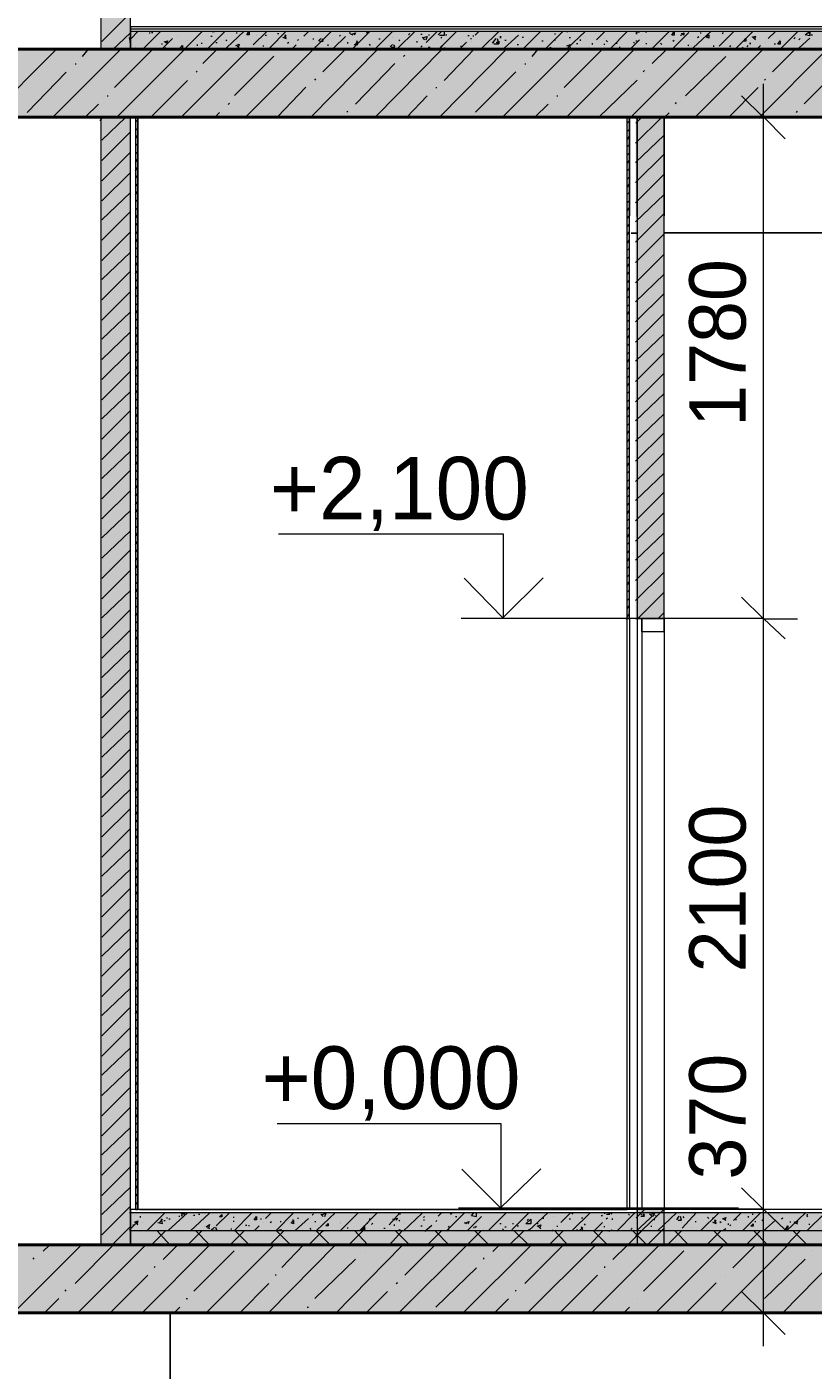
# Model space of a CAD drawing. Header units: millimetres. Extents: x -135211 to 49383, y -8033 to 228499.
# Drawn here: x -50608 to -47816, y 48081 to 52856 of the extents above; entities that cross this region are included whole.
import ezdxf

# ---------------------------------------------------------------- set-up
doc = ezdxf.new("R2010")
doc.units = ezdxf.units.MM
doc.layers.add('PDF _Геометрия', color=7, linetype='Continuous', true_color=0x1d1d1d)
doc.layers.add('PDF _Сплошная заливка', color=7, linetype='Continuous', true_color=0xffffff)
doc.layers.add('PDF _Текст', color=7, linetype='Continuous')

msp = doc.modelspace()

# ---------------------------------------------------------------- hatches: boundary and pattern name
at = {"layer": 'PDF _Сплошная заливка', "transparency": 33554559}
h = msp.add_hatch(color=256, dxfattribs=at)
h.paths.add_polyline_path([(-77398.8, 52535.5), (-77398.8, 52776.4), (-103546, 52776.4), (-103546, 52535.5)])
h.paths.add_polyline_path([(146.8, 52535.5), (146.8, 52776.4), (-22999.7, 52776.4), (-22999.7, 52535.5)])
h.paths.add_polyline_path([(-23351, 52535.5), (-23351, 52776.4), (-26352.2, 52776.4), (-26352.2, 52535.5)])
h.paths.add_polyline_path([(-26398.8, 52535.5), (-26398.8, 52776.4), (-44097.3, 52776.4), (-44097.3, 52535.5)])
h.paths.add_polyline_path([(-45350.3, 52535.5), (-45350.3, 52776.4), (-50899.8, 52776.4), (-50899.8, 52535.5)])
h = msp.add_hatch(color=256, dxfattribs=at)
h.paths.add_polyline_path([(-48347.3, 50753.4), (-48347.3, 52534.9), (-48446.7, 52534.9), (-48446.7, 50753.4)])
h.paths.add_polyline_path([(-48347.3, 48653.8), (-48446.7, 48653.8), (-48446.7, 48526.8), (-48347.3, 48526.8)])
h = msp.add_hatch(color=256, dxfattribs=at)
h.paths.add_polyline_path([(-65546.2, 48285.5), (-65546.2, 48526.4), (-101294, 48526.4), (-101294, 48285.5)])
h.paths.add_polyline_path([(146.8, 48285.5), (146.8, 48526.4), (-22999.7, 48526.4), (-22999.7, 48285.5)])
h.paths.add_polyline_path([(-23351, 48285.5), (-23351, 48526.4), (-26352.2, 48526.4), (-26352.2, 48285.5)])
h.paths.add_polyline_path([(-26398.8, 48285.5), (-26398.8, 48526.4), (-44097.3, 48526.4), (-44097.3, 48285.5)])
h.paths.add_polyline_path([(-45350.3, 48285.5), (-45350.3, 48526.4), (-50899.8, 48526.4), (-50899.8, 48285.5)])
h.paths.add_polyline_path([(-50950.6, 48285.5), (-50950.6, 48526.4), (-65296.5, 48526.4), (-65296.5, 48285.5)])

# ---------------------------------------------------------------- linework, layer by layer
at = {"layer": 'PDF _Геометрия', "color": 7, "lineweight": 40}
for points in [[(-50649, 56734.5), (-45598.9, 56734.5), (-45598.9, 52776.5), (-50649, 52776.5)], [(-50649, 52535.2), (-45598.9, 52535.2), (-45598.9, 48526.4), (-50649, 48526.4)], [(-50649, 48285.1), (-45598.9, 48285.1), (-45598.9, 45156.9)]]:
    msp.add_lwpolyline(points, dxfattribs=at)
at = {"layer": 'PDF _Геометрия', "color": 7, "lineweight": 9}
for points in [[(-50345.6, 56733.8), (-50345.6, 52775.7)], [(-50342.1, 52774.7), (-50240.3, 52774.7), (-50240.3, 56733), (-50342.1, 56733)], [(-45941, 56733.4), (-45941, 52775.2), (-50242.3, 52775.2)], [(-45941, 52775.2), (-45941, 52779.4), (-45941, 52838.7), (-45941, 52847.2), (-45941, 52855.6), (-50242.3, 52855.6)], [(-50240.3, 52855.1), (-50240.3, 52846.6), (-50240.3, 52838.2), (-50240.3, 52778.9), (-50240.3, 52774.7)], [(-45941, 52847.2), (-50242.3, 52847.2)], [(-45941, 52838.7), (-50242.3, 52838.7)], [(-45941, 52779.4), (-50242.3, 52779.4)], [(-47994.2, 52653.6), (-47994.2, 50752.9), (-47994.2, 48653.2), (-47994.2, 48166.4)], [(-50345.6, 52534.4), (-50345.6, 48525.5)], [(-50342.1, 48524.3), (-50240.3, 48524.3), (-50240.3, 52533.4), (-50342.1, 52533.4)], [(-46295.2, 52534.6), (-45897.2, 52534.6), (-45897.2, 48525.7), (-50244.5, 48525.7)], [(-50222.8, 52534.4), (-50222.8, 48652.5)], [(-50222.7, 48652.4), (-50214, 48652.4), (-50214, 52534.3), (-50222.7, 52534.3)], [(-50218.1, 48653.8), (-50214, 48653.8), (-50214, 52535.5), (-50218.1, 52535.5)], [(-50214, 52535.5), (-50214, 48653.8)], [(-50208.3, 48651.8), (-48476.7, 48651.8), (-48476.7, 50751.6), (-48476.7, 52533.9), (-50208.3, 52533.9)], [(-48480.9, 50752.8), (-48476.7, 50752.8), (-48476.7, 52535.1), (-48480.9, 52535.1)], [(-48476.7, 52182.5), (-48476.7, 52533.9)], [(-48476.3, 50752.8), (-48468, 50752.8), (-48468, 52535), (-48476.3, 52535)], [(-48468, 52535), (-48468, 52183.6)], [(-48446.7, 50752.7), (-48345.1, 50752.7), (-48345.1, 52534.9), (-48446.7, 52534.9)], [(-48441.6, 52182.1), (-48441.6, 52533.5), (-48441.6, 50751.3), (-48441.6, 48651.5), (-48441.6, 48524.5)], [(-46853.5, 52535.7), (-48348.1, 52535.7)], [(-48345.1, 52534.9), (-48345.1, 52183.6)], [(-47994.2, 52535), (-48112.8, 52535)], [(-47994.6, 52535.2), (-47888.9, 52535.2)], [(-48915.4, 50752.4), (-48915.4, 51053), (-49715.4, 51053)], [(-48766.3, 50753.4), (-49066.8, 50753.4)], [(-48599.6, 50752.9), (-48917.2, 50752.9)], [(-48345.1, 50752.7), (-48599.2, 50752.7)], [(-48480.4, 50752.8), (-48468, 50752.8), (-48468, 48653.1), (-48480.4, 48653.1)], [(-48424.1, 50705.8), (-48424.1, 50752.3), (-48445.4, 50752.3)], [(-48425.3, 50752.7), (-48345.1, 50752.7), (-48345.1, 48653.1), (-48425.3, 48653.1)], [(-48425.3, 50706.2), (-48345.1, 50706.2), (-48345.1, 50752.7), (-48345.1, 48653.1)], [(-48424.1, 50752.3), (-48424.1, 48652.6)], [(-47994.2, 50752.9), (-48345.5, 50752.9)], [(-47989.6, 50751.6), (-47871.3, 50751.6)], [(-47994.2, 49097.7), (-47994.2, 48657.4), (-47994.2, 48471.2)], [(-48924.2, 48655.7), (-48924.2, 48956.2), (-49720, 48956.2)], [(-45897.2, 48525.7), (-45897.2, 48576.5), (-45897.2, 48640), (-45897.2, 48652.7), (-50244.5, 48652.7)], [(-48775.1, 48656.7), (-49075.5, 48656.7)], [(-48599.6, 48657.5), (-48929.7, 48657.5)], [(-48081.9, 48657.1), (-48598.4, 48657.1)], [(-48446.7, 48526.1), (-48345.1, 48526.1), (-48345.1, 48653.1), (-48446.7, 48653.1)], [(-47994.2, 48653.2), (-48112.8, 48653.2)], [(-47994.6, 48653.4), (-47888.9, 48653.4)], [(-45897.2, 48640), (-50244.5, 48640)], [(-50240.3, 48651.3), (-50240.3, 48638.6), (-50240.3, 48575.1), (-50240.3, 48524.3)], [(-50145.3, 48652), (-49942, 48652)], [(-45897.2, 48576.5), (-50244.5, 48576.5)], [(-50099.9, 45157.4), (-50099.9, 47875), (-50099.9, 48285.6), (-50099.9, 45157.4), (-50650.1, 45157.4)], [(-49942, 48283.7), (-50145.3, 48283.7)], [(-48643.4, 48284.1), (-50095.6, 48284.1)], [(-46292, 48283.4), (-48442.5, 48283.4)], [(-47994.2, 48285), (-48112.8, 48285)], [(-47994.6, 48285.1), (-47888.9, 48285.1)]]:
    msp.add_lwpolyline(points, dxfattribs=at)
at = {"layer": 'PDF _Геометрия', "lineweight": 9}
for points in [[(-50342.1, 52804.3), (-50240.3, 52905.9)], [(-50303.9, 52774.7), (-50240.3, 52834)], [(-50244.4, 52801.3), (-50240.3, 52801.3), (-50244.4, 52818.2)], [(-50240.3, 52812.8), (-50240.3, 52817)], [(-50239.5, 52813.7), (-50214, 52839.1)], [(-50194.2, 52779), (-50135, 52838.3)], [(-50174.2, 52834.4), (-50170.1, 52834.4)], [(-50165.4, 52835.5), (-50161.4, 52835.5)], [(-50124.8, 52781), (-50091.2, 52814.8)], [(-50121.5, 52802.4), (-50108.7, 52806.6), (-50112.8, 52798.1)], [(-50073.6, 52826.2), (-50073.6, 52826.2)], [(-50045.1, 52780), (-49985.9, 52839.2)], [(-50038.5, 52808.9), (-50038.5, 52808.9)], [(-49966.2, 52779.2), (-49906.9, 52838.4)], [(-49954.9, 52823.1), (-49950.8, 52823.1)], [(-49950.8, 52838.9), (-49950.8, 52838.9)], [(-49950.7, 52838.8), (-49942, 52838.8)], [(-49942, 52838.8), (-49942, 52838.8)], [(-49902.2, 52809.9), (-49898.1, 52805.7)], [(-49900.1, 52780.9), (-49836.7, 52840.1)], [(-49871.8, 52809.7), (-49871.8, 52809.7)], [(-49863, 52831.9), (-49863, 52836.2)], [(-49804.3, 52791.6), (-49757.8, 52838.2)], [(-49792.8, 52825.8), (-49792.8, 52825.8)], [(-49761.8, 52826.7), (-49757.8, 52826.7)], [(-49747, 52780.6), (-49687.6, 52839.9)], [(-49718, 52831.6), (-49713.9, 52831.6)], [(-49700.4, 52818.7), (-49687.6, 52814.4), (-49691.7, 52827.1)], [(-49696.3, 52817.5), (-49687.6, 52826)], [(-49647.8, 52806.7), (-49643.7, 52811)], [(-49625.5, 52822.2), (-49608.6, 52839.1)], [(-49591, 52810.5), (-49591, 52814.7)], [(-49588.7, 52779.1), (-49529.6, 52838.3)], [(-49573.4, 52806), (-49564.7, 52814.4)], [(-49568.8, 52804.7), (-49555.9, 52804.7), (-49560.1, 52813.2)], [(-49519.1, 52779.7), (-49477, 52822)], [(-49498.6, 52822.2), (-49494.5, 52826.5)], [(-49463.5, 52834.6), (-49459.4, 52834.6)], [(-49458.9, 52831.4), (-49450.7, 52827.2)], [(-49454.7, 52830.2), (-49441.9, 52834.4), (-49446, 52825.9)], [(-49448.4, 52781.2), (-49389.2, 52840.5)], [(-49402.1, 52839.4), (-49398, 52839.4)], [(-49402.1, 52834), (-49398, 52838.2)], [(-49369.5, 52780.5), (-49310.3, 52839.7)], [(-49358.3, 52813.6), (-49354.1, 52813.6)], [(-49310.3, 52817.4), (-49310.3, 52817.4)], [(-49301.5, 52834.2), (-49301.5, 52834.2)], [(-49290.6, 52779.7), (-49231.3, 52838.9)], [(-49288.1, 52809.8), (-49284, 52805.6)], [(-49253, 52827.6), (-49248.9, 52831.8)], [(-49209.1, 52830.2), (-49205, 52830.2)], [(-49204.5, 52818.6), (-49196.2, 52810.2)], [(-49200.3, 52817.4), (-49187.4, 52821.6), (-49191.6, 52808.9)], [(-49190.5, 52800.1), (-49152.3, 52838.2)], [(-49182.8, 52826.9), (-49178.7, 52826.9)], [(-49147.7, 52827.7), (-49134.8, 52840.4)], [(-49143, 52826.4), (-49126, 52826.4), (-49126, 52839.1)], [(-49141.5, 52780.5), (-49082.1, 52839.9)], [(-49138.9, 52815), (-49134.8, 52819.2)], [(-49121.4, 52827.5), (-49117.2, 52827.5)], [(-49042.4, 52825.5), (-49038.3, 52825.5)], [(-49033.6, 52813.9), (-49029.5, 52813.9)], [(-49024.9, 52823.5), (-49020.7, 52823.5)], [(-49016.1, 52826.4), (-49003.2, 52839.1)], [(-48992.4, 52780.3), (-48933, 52839.6)], [(-48954.7, 52797.3), (-48941.8, 52814.2)], [(-48950.5, 52838.6), (-48950.5, 52838.6)], [(-48950.1, 52796), (-48933, 52796), (-48937.1, 52813)], [(-48928.4, 52821.4), (-48924.2, 52821.4)], [(-48928.4, 52818.3), (-48924.2, 52818.3)], [(-48913.5, 52779.6), (-48862.8, 52826.2)], [(-48910.8, 52808.5), (-48906.7, 52808.5)], [(-48849.4, 52818.7), (-48845.3, 52818.7)], [(-48842.9, 52781.2), (-48783.8, 52840.4)], [(-48827.7, 52813.2), (-48827.7, 52813.2)], [(-48779.2, 52806.5), (-48775.1, 52806.5)], [(-48764, 52780.4), (-48704.9, 52839.7)], [(-48735.3, 52831.5), (-48731.2, 52831.5)], [(-48735.3, 52809.2), (-48731.2, 52809.2)], [(-48691.5, 52839.5), (-48687.3, 52839.5)], [(-48689.2, 52779.7), (-48625.9, 52838.9)], [(-48682.7, 52818.3), (-48678.5, 52818.3)], [(-48643.4, 52810.6), (-48643.4, 52806.4)], [(-48590.8, 52831.3), (-48590.8, 52831.3)], [(-48585.3, 52809.8), (-48555.7, 52839.4)], [(-48555.7, 52815.2), (-48555.7, 52815.2)], [(-48551.1, 52806.7), (-48546.9, 52802.4)], [(-48536, 52779.4), (-48476.7, 52838.7)], [(-48462.5, 52780.1), (-48432.9, 52809.8)], [(-48445.8, 52838.3), (-48441.6, 52838.3)], [(-48445.8, 52834.1), (-48441.6, 52829.8)], [(-48445.4, 52838.3), (-48432.9, 52838.3)], [(-48432.9, 52838.3), (-48432.9, 52838.3)], [(-48424.1, 52823.5), (-48424.1, 52823.5)], [(-48410.7, 52836.1), (-48406.5, 52840.3)], [(-48386.9, 52780.3), (-48327.6, 52839.6)], [(-48327.6, 52821.4), (-48327.6, 52821.4)], [(-48314.2, 52804.4), (-48310, 52808.6)], [(-48312.6, 52780.8), (-48257.4, 52835.8)], [(-48287.9, 52826.4), (-48283.7, 52826.4)], [(-48242.1, 52781.2), (-48178.4, 52840.4)], [(-48226.5, 52817.4), (-48222.3, 52821.6)], [(-48217.7, 52834.2), (-48213.5, 52834.2)], [(-48150.1, 52787.7), (-48099.5, 52838.5)], [(-48138.7, 52831.5), (-48134.6, 52835.8)], [(-48088.3, 52780.9), (-48029.3, 52840.2)], [(-48033, 52818.9), (-48020.5, 52823.1), (-48024.7, 52810.4)], [(-48028.9, 52817.8), (-48020.5, 52809.3)], [(-47975.9, 52814), (-47950.3, 52839.4)], [(-47941.5, 52815.1), (-47941.5, 52815.1)], [(-47932.8, 52810.8), (-47932.8, 52810.8)], [(-47930.5, 52779.4), (-47871.3, 52838.6)], [(-47884.3, 52813.3), (-47880.1, 52817.6)], [(-47866.7, 52810.1), (-47862.6, 52814.3)], [(-47865.7, 52781.3), (-47827.5, 52815.1)], [(-47831.7, 52834), (-47827.5, 52829.8)], [(-47822.9, 52827.8), (-47818.7, 52827.8)], [(-50745.1, 52534.8), (-50503.5, 52776.1)], [(-50516.6, 52534.9), (-50275.4, 52776.2)], [(-50410.8, 52750.7), (-50389.5, 52776.1)], [(-50296.9, 52640.8), (-50161.4, 52776.3)], [(-50288.6, 52535), (-50047.3, 52776.3)], [(-50222.8, 52784.1), (-50222.8, 52784.1)], [(-50196.5, 52780.8), (-50196.5, 52780.8)], [(-50165.4, 52776.3), (-50161.4, 52780.5)], [(-50130.3, 52795.9), (-50126.3, 52795.9)], [(-50117.4, 52801.1), (-50108.7, 52796.9)], [(-50108.7, 52776.9), (-50117.4, 52781.2)], [(-50095.2, 52779.8), (-50091.2, 52779.8)], [(-50064.7, 52780.6), (-50056.1, 52789.1), (-50056.1, 52780.6)], [(-50060.6, 52535.2), (-49819.2, 52776.5)], [(-50025.1, 52776.1), (-50021, 52780.3)], [(-50003.4, 52792.9), (-50003.4, 52788.6)], [(-49990, 52798.1), (-49985.9, 52798.1)], [(-49983.8, 52725.6), (-49933.2, 52776.4)], [(-49968.3, 52776.8), (-49972.4, 52781)], [(-49937.3, 52800.6), (-49933.2, 52800.6)], [(-49875.9, 52774.6), (-49871.8, 52778.9)], [(-49867, 52789.5), (-49854.3, 52793.7), (-49858.4, 52781.1)], [(-49863, 52788.3), (-49854.3, 52779.9)], [(-49832.1, 52535.3), (-49591, 52776.6)], [(-49827.9, 52776.6), (-49832, 52780.8)], [(-49819.2, 52779.5), (-49819.2, 52779.5)], [(-49770.6, 52788.7), (-49766.5, 52788.7)], [(-49744.3, 52776.9), (-49740.2, 52781.1)], [(-49682.9, 52797.4), (-49678.8, 52801.6)], [(-49678.8, 52775.1), (-49682.9, 52779.3)], [(-49665.3, 52779.1), (-49652.5, 52791.8)], [(-49600, 52534.2), (-49362.9, 52775.5)], [(-49599.8, 52775.4), (-49591, 52779.6)], [(-49586.4, 52785), (-49582.3, 52785)], [(-49557.6, 52696.2), (-49477, 52776.6)], [(-49538.4, 52774.9), (-49542.5, 52779.1)], [(-49538.4, 52788.8), (-49538.4, 52793)], [(-49468.2, 52796.5), (-49468.2, 52800.8)], [(-49454.8, 52775.2), (-49450.7, 52779.4)], [(-49446, 52793.2), (-49433.1, 52793.2), (-49437.2, 52805.9)], [(-49441.3, 52792), (-49433.1, 52804.7)], [(-49398, 52775.9), (-49402.1, 52780.1)], [(-49393.4, 52793.9), (-49389.2, 52789.7)], [(-49372.1, 52534.4), (-49134.8, 52775.7)], [(-49319, 52789), (-49319, 52789)], [(-49318.5, 52784.7), (-49310.3, 52793.1)], [(-49314.4, 52783.4), (-49301.5, 52783.4), (-49305.6, 52791.9)], [(-49314.4, 52775), (-49310.3, 52779.3)], [(-49257.6, 52775.7), (-49261.7, 52779.9)], [(-49222.5, 52800.7), (-49222.5, 52805)], [(-49209.1, 52783.7), (-49205, 52787.9)], [(-49182.8, 52780.3), (-49178.7, 52784.6), (-49178.7, 52780.3)], [(-49174, 52776), (-49169.9, 52780.2)], [(-49143.5, 52534.5), (-48906.7, 52775.8)], [(-49138.9, 52788.4), (-49134.8, 52784.1)], [(-49134.8, 52779.9), (-49134.8, 52779.9)], [(-49126.6, 52665.7), (-49020.7, 52775.7)], [(-49117.2, 52776.7), (-49125.5, 52780.9)], [(-49068.7, 52787.7), (-49064.6, 52787.7)], [(-49068.2, 52780.2), (-49047.1, 52801.4)], [(-49033.6, 52775.8), (-49029.5, 52780.1)], [(-49029.5, 52804.3), (-49029.5, 52804.3)], [(-48976.9, 52776.5), (-48981, 52780.7)], [(-48954.7, 52800.5), (-48950.5, 52800.5)], [(-48950.5, 52779.3), (-48950.5, 52779.3)], [(-48919.7, 52534.7), (-48678.5, 52776)], [(-48897.4, 52776.8), (-48889.1, 52781)], [(-48866.9, 52793.5), (-48862.8, 52793.5)], [(-48836.5, 52776.3), (-48840.6, 52780.5)], [(-48813.8, 52750.5), (-48792.6, 52775.9)], [(-48757.5, 52779.8), (-48757.5, 52779.8)], [(-48752.9, 52779.7), (-48748.7, 52783.9), (-48748.7, 52779.7)], [(-48752.9, 52776.6), (-48748.7, 52780.8)], [(-48700, 52640.5), (-48564.5, 52776)], [(-48691.7, 52534.8), (-48450.4, 52776.1)], [(-48687.3, 52774.8), (-48691.5, 52779.1)], [(-48691, 52788.7), (-48678.5, 52792.9), (-48682.7, 52784.4)], [(-48686.8, 52787.5), (-48678.5, 52783.2)], [(-48656.4, 52796.9), (-48652.2, 52796.9)], [(-48612.5, 52776.4), (-48608.4, 52780.7)], [(-48612.5, 52779.5), (-48608.4, 52779.5)], [(-48599.6, 52793.3), (-48599.6, 52797.5)], [(-48559.9, 52794), (-48555.7, 52794)], [(-48555.7, 52777.1), (-48559.9, 52781.3)], [(-48516, 52797.8), (-48511.8, 52797.8)], [(-48503.1, 52780.8), (-48503.1, 52785)], [(-48463.7, 52534.9), (-48222.3, 52776.2)], [(-48463.4, 52775), (-48459.2, 52779.2)], [(-48454.6, 52801.5), (-48450.4, 52797.3)], [(-48445.8, 52805.6), (-48441.6, 52805.6)], [(-48406.5, 52775.6), (-48414.9, 52779.9)], [(-48410.7, 52796.8), (-48406.5, 52796.8)], [(-48387.4, 52725.3), (-48336.4, 52776.2)], [(-48358.1, 52797.5), (-48353.9, 52793.3)], [(-48323, 52774.8), (-48318.8, 52779)], [(-48266.2, 52775.5), (-48270.3, 52779.7)], [(-48261.6, 52792.3), (-48257.4, 52788.1)], [(-48235.7, 52535), (-47994.2, 52776.3)], [(-48186.8, 52775.8), (-48178.4, 52780)], [(-48169.6, 52789.5), (-48169.6, 52785.3)], [(-48152.1, 52779.8), (-48152.1, 52779.8)], [(-48143.3, 52779.7), (-48143.3, 52779.7)], [(-48125.8, 52775.3), (-48130, 52779.5)], [(-48112.4, 52784.7), (-48108.2, 52789)], [(-48068.5, 52783.1), (-48064.4, 52778.9)], [(-48051, 52785.3), (-48046.8, 52789.5)], [(-48042.2, 52775.6), (-48038, 52779.8)], [(-48011.3, 52780.7), (-48002.9, 52789.1)], [(-48007.2, 52535.2), (-47766, 52776.4)], [(-47985.4, 52776.2), (-47989.6, 52780.5)], [(-47985.4, 52800.5), (-47985.4, 52800.5)], [(-47976.6, 52780.4), (-47976.6, 52780.4)], [(-47960.7, 52696), (-47880.1, 52776.4)], [(-47954.5, 52795.9), (-47950.3, 52795.9)], [(-47901.8, 52775.4), (-47897.7, 52779.6)], [(-47845, 52776.1), (-47849.2, 52780.3)], [(-50437.4, 52724.6), (-50433.4, 52724.6)], [(-49871.2, 52611.7), (-49731.4, 52751.4)], [(-49441, 52581.4), (-49301.5, 52725.3)], [(-49270.5, 52750.4), (-49266.4, 52754.6)], [(-48840.6, 52724.3), (-48836.5, 52724.3)], [(-48269.8, 52610.2), (-48125.8, 52749.9)], [(-47848.4, 52582.3), (-47704.6, 52726.2)], [(-50608, 52551.4), (-50468.4, 52695.3)], [(-50169.7, 52533.8), (-50038.5, 52665)], [(-50007.5, 52694.3), (-50003.4, 52698.5)], [(-49586.4, 52666.5), (-49582.3, 52670.7)], [(-49015.4, 52552.3), (-48871.6, 52696.2)], [(-48576.9, 52534.7), (-48441.6, 52665.9)], [(-48419.5, 52696.5), (-48415.3, 52700.7)], [(-47989.6, 52666.2), (-47985.4, 52670.4)], [(-49718.9, 52535.6), (-49617.4, 52641.4)], [(-49156.5, 52640.4), (-49152.3, 52640.4)], [(-48117.3, 52534), (-48011.7, 52639.8)], [(-50401.2, 52534.5), (-50354.4, 52581.1)], [(-50323.4, 52610.3), (-50319.3, 52610.3)], [(-49893.4, 52580.1), (-49889.4, 52584.3)], [(-49259.6, 52534.9), (-49187.4, 52611.1)], [(-48804.1, 52534.3), (-48757.5, 52580.8)], [(-48726.6, 52610.1), (-48722.4, 52610.1)], [(-48305.4, 52582.2), (-48301.3, 52586.5)], [(-50349.5, 52522.8), (-50336.8, 52535.5)], [(-50342.3, 52453.1), (-50257.9, 52533.5)], [(-49941.3, 52533.8), (-49924.5, 52550.8)], [(-49472.3, 52552.2), (-49468.2, 52556.5)], [(-48447.1, 52441.9), (-48353.9, 52535)], [(-48445.4, 52513.4), (-48424.1, 52534.5)], [(-48344.8, 52533.6), (-48327.6, 52550.5)], [(-47875.5, 52551.9), (-47871.3, 52556.2)], [(-50342.1, 52380.9), (-50240.3, 52482.6)], [(-48446.7, 52374.1), (-48345.1, 52471.4)], [(-50342.1, 52309), (-50240.3, 52410.6)], [(-48446.7, 52302.1), (-48345.1, 52403.7)], [(-50342.1, 52237), (-50240.3, 52338.6)], [(-48446.7, 52230.1), (-48345.1, 52331.8)], [(-50342.1, 52169.3), (-50240.3, 52266.7)], [(-48446.7, 52162.4), (-48345.1, 52259.8)], [(-50342.1, 52097.3), (-50240.3, 52198.9)], [(-48446.7, 52090.4), (-48345.1, 52192)], [(-50342.1, 52025.3), (-50240.3, 52126.9)], [(-48446.7, 52018.5), (-48345.1, 52120.1)], [(-50342.1, 51957.6), (-50240.3, 52055)], [(-48446.7, 51946.5), (-48345.1, 52048.1)], [(-50342.1, 51885.6), (-50240.3, 51987.2)], [(-48446.7, 51878.8), (-48345.1, 51976.2)], [(-50342.1, 51813.7), (-50240.3, 51915.3)], [(-48446.7, 51806.8), (-48345.1, 51908.4)], [(-50342.1, 51746), (-50240.3, 51843.3)], [(-48446.7, 51734.9), (-48345.1, 51836.4)], [(-50342.1, 51674), (-50240.3, 51771.4)], [(-48446.7, 51667.1), (-48345.1, 51764.5)], [(-50342.1, 51602), (-50240.3, 51703.6)], [(-48446.7, 51595.2), (-48345.1, 51696.7)], [(-50342.1, 51530), (-50240.3, 51631.6)], [(-48446.7, 51523.2), (-48345.1, 51624.8)], [(-50342.1, 51462.3), (-50240.3, 51559.7)], [(-48446.7, 51455.5), (-48345.1, 51552.8)], [(-50342.1, 51390.3), (-50240.3, 51491.9)], [(-48446.7, 51383.5), (-48345.1, 51480.8)], [(-50342.1, 51318.3), (-50240.3, 51419.9)], [(-48446.7, 51311.5), (-48345.1, 51413.1)], [(-50342.1, 51250.7), (-50240.3, 51348)], [(-48446.7, 51239.6), (-48345.1, 51341.2)], [(-50342.1, 51178.7), (-50240.3, 51280.3)], [(-48446.7, 51171.9), (-48345.1, 51269.2)], [(-50342.1, 51106.7), (-50240.3, 51208.3)], [(-48446.7, 51099.9), (-48345.1, 51201.5)], [(-50342.1, 51039), (-50240.3, 51136.3)], [(-48446.7, 51027.9), (-48345.1, 51129.5)], [(-50342.1, 50967), (-50240.3, 51064.4)], [(-48446.7, 50960.2), (-48345.1, 51057.6)], [(-50342.1, 50895), (-50240.3, 50996.6)], [(-48446.7, 50888.2), (-48345.1, 50989.8)], [(-50342.1, 50823), (-50240.3, 50924.6)], [(-48446.7, 50816.3), (-48345.1, 50917.8)], [(-50342.1, 50755.3), (-50240.3, 50852.7)], [(-48438.3, 50752.7), (-48345.1, 50845.9)], [(-50342.1, 50683.4), (-50240.3, 50785)], [(-48366.5, 50752.7), (-48345.1, 50773.9)], [(-50342.1, 50611.4), (-50240.3, 50713)], [(-50342.1, 50543.6), (-50240.3, 50641)], [(-50342.1, 50471.7), (-50240.3, 50573.3)], [(-50342.1, 50399.7), (-50240.3, 50501.3)], [(-50342.1, 50327.7), (-50240.3, 50429.3)], [(-50342.1, 50260), (-50240.3, 50357.4)], [(-50342.1, 50188), (-50240.3, 50289.7)], [(-50342.1, 50116.1), (-50240.3, 50217.7)], [(-50342.1, 50048.3), (-50240.3, 50145.7)], [(-50342.1, 49976.4), (-50240.3, 50078)], [(-50342.1, 49904.4), (-50240.3, 50006)], [(-50342.1, 49836.6), (-50240.3, 49934)], [(-50342.1, 49764.7), (-50240.3, 49862)], [(-50342.1, 49692.7), (-50240.3, 49794.3)], [(-50342.1, 49620.7), (-50240.3, 49722.4)], [(-50342.1, 49553), (-50240.3, 49650.4)], [(-50342.1, 49481.1), (-50240.3, 49582.7)], [(-50342.1, 49409.1), (-50240.3, 49510.7)], [(-50342.1, 49341.3), (-50240.3, 49438.7)], [(-50342.1, 49269.4), (-50240.3, 49371)], [(-50342.1, 49197.4), (-50240.3, 49299)], [(-50342.1, 49129.6), (-50240.3, 49227)], [(-50342.1, 49057.7), (-50240.3, 49155.1)], [(-50342.1, 48985.7), (-50240.3, 49087.3)], [(-50342.1, 48913.8), (-50240.3, 49015.4)], [(-50342.1, 48846), (-50240.3, 48943.4)], [(-50342.1, 48774.1), (-50240.3, 48875.6)], [(-50342.1, 48702.1), (-50240.3, 48803.7)], [(-50342.1, 48634.3), (-50240.3, 48731.7)], [(-50342.1, 48562.4), (-50240.3, 48664)], [(-48446.7, 48555.7), (-48345.1, 48653.1)], [(-48445, 48622.9), (-48415.3, 48652.5)], [(-50243.5, 48580.4), (-50214, 48610)], [(-50226.8, 48607.3), (-50222.8, 48607.3)], [(-50226.7, 48607.2), (-50214, 48611.4), (-50218.1, 48598.7)], [(-50222.7, 48605.8), (-50214, 48597.3)], [(-50205.2, 48624.1), (-50205.2, 48628.3)], [(-50196.5, 48607), (-50196.5, 48607)], [(-50187.7, 48639.4), (-50187.7, 48639.4)], [(-50181.2, 48577.9), (-50117.5, 48641.3)], [(-50152.6, 48634.7), (-50152.6, 48634.7)], [(-50143.1, 48606.2), (-50126.3, 48602), (-50130.3, 48618.9)], [(-50139, 48604.8), (-50126.3, 48617.5)], [(-50121.6, 48613.1), (-50117.5, 48613.1)], [(-50112.8, 48622.9), (-50108.7, 48622.9)], [(-50106.4, 48577), (-50038.5, 48640.4)], [(-50104, 48618.6), (-50099.9, 48618.6)], [(-50068.9, 48628), (-50064.8, 48628)], [(-50060.1, 48636.4), (-50056.1, 48640.7)], [(-50060.1, 48630.8), (-50056.1, 48630.8)], [(-50060, 48636.3), (-50047.3, 48636.3), (-50047.3, 48640.5)], [(-50027.5, 48576), (-49959.6, 48639.5)], [(-50021, 48631.8), (-50021, 48631.8)], [(-50016.3, 48631.7), (-50012.2, 48631.7)], [(-49998.7, 48635.7), (-49994.6, 48635.7)], [(-49968.3, 48628.3), (-49968.3, 48628.3)], [(-49935.9, 48593.6), (-49889.4, 48640.1)], [(-49875.9, 48624.4), (-49871.8, 48624.4)], [(-49875.9, 48610.3), (-49871.8, 48610.3)], [(-49873.8, 48575.7), (-49810.4, 48639.2)], [(-49779.4, 48619), (-49775.3, 48619)], [(-49766.5, 48626), (-49766.5, 48626)], [(-49766.5, 48604.8), (-49766.5, 48604.8)], [(-49761.2, 48620), (-49740.2, 48641.2)], [(-49744.3, 48605.9), (-49740.2, 48610.1)], [(-49724.8, 48576.7), (-49661.2, 48640.2)], [(-49709.2, 48609.8), (-49705.1, 48609.8)], [(-49678.8, 48613.7), (-49678.8, 48613.7)], [(-49665.3, 48614.9), (-49661.2, 48614.9)], [(-49655.3, 48577.5), (-49608.6, 48619.9)], [(-49647.8, 48621.7), (-49643.7, 48621.7)], [(-49599.8, 48624), (-49599.8, 48624)], [(-49595.1, 48632.4), (-49591, 48636.6)], [(-49586.4, 48609.7), (-49582.3, 48609.7)], [(-49579.9, 48577.8), (-49512.1, 48641.3)], [(-49564.2, 48636.2), (-49555.9, 48627.8)], [(-49560, 48634.7), (-49547.2, 48638.9), (-49551.3, 48626.3)], [(-49555.9, 48634.8), (-49555.9, 48634.8)], [(-49496.8, 48575.6), (-49433.1, 48639)], [(-49494.5, 48607.3), (-49494.5, 48607.3)], [(-49485.8, 48639.6), (-49485.8, 48639.6)], [(-49426.2, 48577.5), (-49362.9, 48641)], [(-49393.4, 48618.8), (-49389.2, 48618.8)], [(-49322.1, 48597.8), (-49284, 48640.1)], [(-49309.7, 48619.1), (-49301.5, 48614.9)], [(-49305.6, 48617.6), (-49292.7, 48621.9), (-49296.8, 48613.4)], [(-49288.1, 48610.4), (-49284, 48614.7)], [(-49284, 48638.7), (-49284, 48634.5)], [(-49272.5, 48575.7), (-49205, 48639.2)], [(-49266.4, 48607.4), (-49266.4, 48607.4)], [(-49200.3, 48623.5), (-49196.2, 48627.8)], [(-49200.3, 48615.1), (-49196.2, 48615.1)], [(-49156.5, 48609), (-49152.3, 48613.2)], [(-49147.7, 48628.5), (-49134.8, 48641.1)], [(-49119.3, 48575.4), (-49055.8, 48638.9)], [(-49103.8, 48635.1), (-49099.7, 48639.3)], [(-49086.3, 48627.8), (-49082.1, 48627.8)], [(-49055.3, 48606.3), (-49047.1, 48602)], [(-49051.2, 48604.8), (-49038.3, 48609.1), (-49042.4, 48600.6)], [(-49045, 48576), (-48994.4, 48626.8)], [(-49038.3, 48635.8), (-49038.3, 48635.8)], [(-49029, 48631.4), (-49020.7, 48639.8)], [(-49029, 48631.3), (-49012, 48627.1), (-49012, 48639.7)], [(-48985.6, 48640.8), (-48985.6, 48640.8)], [(-48970.3, 48576.4), (-48906.7, 48639.9)], [(-48886.7, 48579.8), (-48827.7, 48639)], [(-48831.8, 48613.6), (-48827.7, 48617.9)], [(-48825.4, 48577.5), (-48757.5, 48641)], [(-48775.1, 48622.9), (-48775.1, 48618.6)], [(-48740, 48626.7), (-48740, 48626.7)], [(-48712.3, 48606.2), (-48678.5, 48640.1)], [(-48682.7, 48618.9), (-48678.5, 48618.9)], [(-48673.9, 48639.9), (-48669.8, 48635.7)], [(-48671.7, 48577.2), (-48608.4, 48640.6)], [(-48652.2, 48639.8), (-48652.2, 48639.8)], [(-48638.8, 48622.7), (-48634.7, 48622.7)], [(-48594.1, 48576.7), (-48564.5, 48606.3)], [(-48568.6, 48630.3), (-48564.5, 48630.3)], [(-48564.5, 48635.9), (-48564.5, 48635.9)], [(-48555.7, 48637.2), (-48555.7, 48641.4)], [(-48551.1, 48618.8), (-48546.9, 48623)], [(-48550.6, 48635.6), (-48538.2, 48635.6), (-48542.3, 48639.9)], [(-48533.5, 48635.5), (-48529.4, 48639.8)], [(-48529.4, 48620), (-48529.4, 48615.7)], [(-48513.9, 48575.4), (-48450.4, 48638.8)], [(-48472.1, 48636.2), (-48468, 48631.9)], [(-48468, 48605.2), (-48468, 48605.2)], [(-48443.7, 48575.9), (-48380.2, 48635.2)], [(-48428.3, 48637), (-48424.1, 48632.8)], [(-48427.8, 48628.5), (-48415.3, 48628.5), (-48419.5, 48637)], [(-48423.6, 48627.1), (-48415.3, 48635.6)], [(-48397.3, 48636.7), (-48389, 48628.2)], [(-48392.7, 48635.2), (-48380.2, 48639.5), (-48384.4, 48626.8)], [(-48380.2, 48614), (-48380.2, 48618.3)], [(-48375.6, 48630.8), (-48371.5, 48626.6)], [(-48369, 48576.4), (-48301.3, 48639.9)], [(-48300.8, 48615.8), (-48292.5, 48628.5)], [(-48296.2, 48614.3), (-48283.7, 48614.3), (-48287.9, 48627)], [(-48292.5, 48632.7), (-48292.5, 48632.7)], [(-48283.7, 48607.2), (-48283.7, 48607.2)], [(-48281.6, 48585.5), (-48231.1, 48640.5)], [(-48279.1, 48626.9), (-48274.9, 48622.7)], [(-48235.2, 48609.5), (-48231.1, 48609.5)], [(-48215.8, 48576.1), (-48152.1, 48639.6)], [(-48191.4, 48624.4), (-48187.2, 48620.2)], [(-48173.8, 48620), (-48169.6, 48624.2)], [(-48173.4, 48607.2), (-48160.9, 48602.9), (-48165, 48615.7)], [(-48169.2, 48605.8), (-48160.9, 48614.3)], [(-48147.5, 48609.8), (-48143.3, 48605.6)], [(-48138.3, 48619.5), (-48125.8, 48623.7), (-48130, 48615.3)], [(-48134.1, 48618.1), (-48125.8, 48613.9)], [(-48098.7, 48613.3), (-48073.1, 48638.7)], [(-48090.7, 48619.1), (-48090.7, 48614.8)], [(-48066.2, 48577.1), (-48002.9, 48640.6)], [(-48055.6, 48635.6), (-48055.6, 48635.6)], [(-48046.8, 48628.4), (-48046.8, 48624.2)], [(-48033.4, 48635.3), (-48029.3, 48635.3)], [(-48020.5, 48607), (-48020.5, 48611.2)], [(-47998.4, 48615.1), (-47994.2, 48610.9)], [(-47992.7, 48576.5), (-47950.3, 48614.6)], [(-47941.5, 48632.8), (-47941.5, 48632.8)], [(-47941.5, 48628.6), (-47941.5, 48628.6)], [(-47928.2, 48618.6), (-47924, 48622.8)], [(-47912.6, 48575.3), (-47845, 48638.9)], [(-47897.7, 48609.8), (-47897.7, 48605.6)], [(-47883.9, 48606.6), (-47871.3, 48610.9), (-47875.5, 48602.4)], [(-47879.7, 48605.3), (-47871.3, 48601)], [(-47840.4, 48630.3), (-47836.2, 48626)], [(-47838.2, 48575.9), (-47774.8, 48639.4)], [(-47836.2, 48631.6), (-47836.2, 48635.9)], [(-50308, 48524.3), (-50240.3, 48592)], [(-50231.5, 48599), (-50231.5, 48594.7)], [(-50168.5, 48524.2), (-50117.5, 48575.1)], [(-50099.9, 48525.5), (-50146.3, 48576.2)], [(-50086.5, 48577.4), (-50082.4, 48577.4)], [(-50036.4, 48526.9), (-49985.9, 48577.7)], [(-49959.6, 48526.6), (-50010.1, 48577.4)], [(-49977.1, 48593.2), (-49977.1, 48593.2)], [(-49972.3, 48590.1), (-49959.6, 48598.6), (-49963.6, 48585.9)], [(-49968.2, 48588.7), (-49959.6, 48584.5)], [(-49942, 48577.2), (-49954.8, 48577.2), (-49942, 48589.9)], [(-49950.8, 48577.3), (-49950.8, 48581.6)], [(-49933.2, 48575.7), (-49937.3, 48588.4)], [(-49937.3, 48581.4), (-49933.2, 48581.4)], [(-49924.5, 48585.5), (-49924.5, 48585.5)], [(-49887.4, 48525.2), (-49836.7, 48576)], [(-49884.7, 48583.6), (-49880.6, 48583.6)], [(-49819.2, 48526.4), (-49869.8, 48577.2)], [(-49832, 48597.1), (-49827.9, 48597.1)], [(-49819.2, 48592.7), (-49819.2, 48597)], [(-49801, 48576.8), (-49784.1, 48593.7)], [(-49747.1, 48525), (-49696.3, 48575.8)], [(-49670, 48524.7), (-49720.7, 48575.5)], [(-49718, 48577.4), (-49713.9, 48577.4)], [(-49717.9, 48577.3), (-49705.1, 48581.5), (-49705.1, 48577.3)], [(-49606.8, 48526.1), (-49555.9, 48577)], [(-49603.9, 48585.9), (-49599.8, 48581.7)], [(-49529.6, 48524.5), (-49580.5, 48575.2)], [(-49560.1, 48575.6), (-49555.9, 48575.6)], [(-49494.5, 48601.6), (-49494.5, 48601.6)], [(-49485.8, 48576.1), (-49485.8, 48576.1)], [(-49468.2, 48584.4), (-49468.2, 48588.6)], [(-49466.5, 48525.9), (-49415.6, 48576.7)], [(-49398, 48527.1), (-49444.8, 48577.9)], [(-49419.6, 48580.9), (-49406.8, 48580.9), (-49410.9, 48593.6)], [(-49415.6, 48583.8), (-49415.6, 48583.8)], [(-49415, 48579.5), (-49406.8, 48592.2)], [(-49402.1, 48603.3), (-49398, 48603.3)], [(-49384.6, 48598.9), (-49380.5, 48603.1)], [(-49340.7, 48585.7), (-49336.6, 48585.7)], [(-49321.5, 48525.7), (-49275.2, 48576.5)], [(-49305.6, 48598), (-49301.5, 48598)], [(-49305.6, 48596.6), (-49301.5, 48596.6)], [(-49248.9, 48525.4), (-49299.9, 48576.2)], [(-49288.1, 48576.6), (-49284, 48580.8), (-49284, 48576.6)], [(-49209.1, 48594), (-49205, 48594)], [(-49195.2, 48575.3), (-49169.9, 48596.4)], [(-49185.3, 48526.8), (-49134.8, 48577.7)], [(-49108.5, 48525.2), (-49159, 48576)], [(-49112.6, 48592.9), (-49108.5, 48588.7)], [(-49112.6, 48577.4), (-49108.5, 48581.6)], [(-49045, 48526.6), (-48994.4, 48577.4)], [(-49020.7, 48590.4), (-49020.7, 48586.2)], [(-48968.1, 48526.3), (-49018.7, 48577.1)], [(-49016.1, 48588.9), (-49012, 48593.2)], [(-48985.6, 48585.8), (-48985.6, 48585.8)], [(-48928.4, 48602), (-48924.2, 48602)], [(-48919.6, 48583.6), (-48915.4, 48579.4)], [(-48910.8, 48590.5), (-48906.7, 48590.5)], [(-48896, 48524.9), (-48845.3, 48575.7)], [(-48884.5, 48602.9), (-48880.3, 48602.9)], [(-48827.7, 48526.1), (-48878.4, 48576.9)], [(-48866.9, 48594.3), (-48862.8, 48594.3)], [(-48827.7, 48581.1), (-48827.7, 48576.9)], [(-48796.8, 48593.3), (-48783.8, 48597.5), (-48788, 48584.9)], [(-48796.7, 48601.9), (-48792.6, 48601.9)], [(-48792.1, 48591.9), (-48783.8, 48583.5)], [(-48755.7, 48524.7), (-48704.9, 48575.5)], [(-48744.1, 48575.9), (-48740, 48580.1)], [(-48687.3, 48525.9), (-48734, 48576.7)], [(-48731.2, 48580.1), (-48731.2, 48580.1)], [(-48731.2, 48575.8), (-48731.2, 48575.8)], [(-48726.6, 48592.6), (-48722.4, 48592.6)], [(-48656.4, 48580.5), (-48652.2, 48580.5)], [(-48647.1, 48576.1), (-48634.7, 48588.8)], [(-48634.7, 48577.5), (-48638.8, 48590.2)], [(-48630, 48601.4), (-48625.9, 48597.1)], [(-48611.2, 48524.5), (-48564.5, 48575.3)], [(-48546.9, 48527), (-48597.8, 48577.8)], [(-48559.9, 48592.1), (-48555.7, 48592.1)], [(-48542.3, 48576.3), (-48538.2, 48576.3)], [(-48541.9, 48576.2), (-48529.4, 48580.5), (-48533.5, 48576.2)], [(-48507.2, 48577.3), (-48503.1, 48577.3)], [(-48475.1, 48525.6), (-48424.1, 48576.4)], [(-48463.4, 48581.1), (-48459.2, 48585.3)], [(-48406.5, 48526.8), (-48457.5, 48577.6)], [(-48404.5, 48526.1), (-48345.1, 48585.4)], [(-48393.2, 48593), (-48389, 48593)], [(-48334.8, 48525.4), (-48283.7, 48576.2)], [(-48257.4, 48525.1), (-48307.9, 48575.9)], [(-48248.6, 48588.5), (-48248.6, 48588.5)], [(-48196, 48583.7), (-48196, 48583.7)], [(-48193.9, 48526.6), (-48143.3, 48577.3)], [(-48117, 48524.9), (-48167.6, 48575.7)], [(-48138.3, 48575.8), (-48125.8, 48584.2)], [(-48117, 48598.2), (-48117, 48602.5)], [(-48112.4, 48593.9), (-48108.2, 48598.1)], [(-48053.6, 48526.3), (-48002.9, 48577.1)], [(-47976.6, 48526), (-48027.3, 48576.8)], [(-47989.6, 48579.8), (-47985.4, 48579.8)], [(-47909.2, 48526.1), (-47862.6, 48576.9)], [(-47836.2, 48525.8), (-47887, 48576.6)], [(-47880.1, 48594.1), (-47880.1, 48594.1)], [(-47836.2, 48576.6), (-47836.2, 48576.6)], [(-47831.7, 48600.5), (-47827.5, 48600.5)], [(-50657.1, 48283.6), (-50415.8, 48524.9)], [(-50551.2, 48503.7), (-50529.9, 48524.8)], [(-50437, 48389.5), (-50301.7, 48525)], [(-50429.1, 48283.8), (-50187.7, 48525.1)], [(-50240.3, 48525.7), (-50244.4, 48529.9)], [(-50200.6, 48283.9), (-49959.6, 48525.2)], [(-50124.6, 48474.4), (-50073.6, 48525.2)], [(-49972.6, 48284.1), (-49731.4, 48525.4)], [(-49749.3, 48285.7), (-49512.1, 48527)], [(-49702.5, 48446.5), (-49626.1, 48526.9)], [(-49512, 48283), (-49275.2, 48524.3)], [(-49288.2, 48283.2), (-49047.1, 48524.4)], [(-49266.8, 48418.6), (-49161.1, 48524.4)], [(-49060.2, 48283.3), (-48818.9, 48524.6)], [(-48954.2, 48503.4), (-48933, 48524.6)], [(-48840.2, 48389.2), (-48704.9, 48524.7)], [(-48832.2, 48283.4), (-48590.8, 48524.8)], [(-48604.2, 48283.6), (-48362.7, 48524.9)], [(-48527.7, 48474.1), (-48476.7, 48524.8)], [(-48375.7, 48283.8), (-48134.6, 48525.1)], [(-48147.7, 48283.9), (-47906.4, 48525.2)], [(-48101, 48444.7), (-48020.5, 48525.2)], [(-47924.2, 48285.5), (-47687.1, 48526.8)], [(-50586.6, 48476), (-50582.5, 48480.3)], [(-50016, 48361.9), (-49871.8, 48505.8)], [(-49585.8, 48335.7), (-49441.9, 48475.5)], [(-49406.8, 48503.3), (-49406.8, 48503.3)], [(-48985.6, 48475.7), (-48985.6, 48480)], [(-48418.7, 48361.6), (-48274.9, 48505.5)], [(-47989, 48335.4), (-47845, 48475.1)], [(-47818.7, 48505.8), (-47818.7, 48505.8)], [(-50314.4, 48283.6), (-50178.9, 48419.1)], [(-50156.7, 48445.6), (-50152.6, 48449.9)], [(-49726.8, 48419.4), (-49722.7, 48419.4)], [(-49156.1, 48305.3), (-49012, 48445)], [(-48717.5, 48283.4), (-48582, 48418.8)], [(-48555.7, 48445.3), (-48555.7, 48449.5)], [(-48125.8, 48419.1), (-48125.8, 48419.1)], [(-50472.5, 48361.8), (-50468.4, 48366.1)], [(-49855, 48282.9), (-49749, 48388.7)], [(-49296.8, 48389.1), (-49292.7, 48393.3)], [(-48266.8, 48285.4), (-48160.9, 48391.3)], [(-50545.5, 48284.5), (-50494.8, 48335.3)], [(-50042.6, 48335.7), (-50038.5, 48335.7)], [(-49404, 48285), (-49327.8, 48361.2)], [(-48948.6, 48284.2), (-48897.9, 48335)], [(-48871.6, 48361.5), (-48871.6, 48365.7)], [(-48441.6, 48335.3), (-48441.6, 48335.3)], [(-50086.3, 48283.7), (-50064.8, 48304.9)], [(-49612.7, 48305.2), (-49608.6, 48305.2)], [(-48489.3, 48283.5), (-48468, 48304.6)], [(-48011.7, 48304.9), (-48011.7, 48304.9)]]:
    msp.add_lwpolyline(points, dxfattribs=at)
for points in [[(-49819.2, 52840), (-49819.2, 52827.3), (-49827.9, 52827.3)], [(-48310, 52839.4), (-48310, 52826.7), (-48318.4, 52826.7)], [(-48274.9, 52834.8), (-48274.9, 52826.3), (-48283.3, 52830.6)], [(-48187.2, 52827.8), (-48187.2, 52815.1), (-48195.5, 52819.4)], [(-48055.6, 52813.9), (-48055.6, 52805.4), (-48063.9, 52805.4)], [(-47932.8, 52806.5), (-47932.8, 52793.8), (-47941.1, 52793.8)], [(-47827.5, 52823.6), (-47844.2, 52827.8), (-47827.5, 52840.5)], [(-48933, 52804.5), (-48933, 52796), (-48941.3, 52800.3)], [(-48038, 52796.7), (-48042.2, 52796.7)], [(-49915.7, 48634.8), (-49915.7, 48626.3), (-49924.4, 48626.3)], [(-49792.8, 48627.7), (-49792.8, 48615), (-49801.5, 48615)], [(-49661.2, 48613.5), (-49661.2, 48600.8), (-49670, 48605)], [(-48818.9, 48600.8), (-48836, 48600.8), (-48818.9, 48617.8)], [(-49538.4, 48602.1), (-49538.4, 48593.7), (-49546.6, 48593.7)], [(-48029.3, 48601.5), (-48029.3, 48593), (-48037.6, 48593)], [(-47906.4, 48594.3), (-47906.4, 48581.7), (-47914.8, 48581.7)]]:
    msp.add_lwpolyline(points, close=True, dxfattribs=at)
at = {"layer": 'PDF _Геометрия', "color": 7, "lineweight": 18}
for points in [[(-47994.2, 52535), (-48070.5, 52611.2)], [(-47991.6, 52534.3), (-47915.2, 52458.1)], [(-48919.1, 50753.5), (-48775.1, 50897.4)], [(-48915.4, 50752.4), (-49055.1, 50896.3)], [(-47994.2, 50752.9), (-48070.5, 50829.1)], [(-47991.6, 50752.1), (-47915.2, 50680.1)], [(-48927.8, 48656.8), (-48783.8, 48796.5)], [(-48924.2, 48655.7), (-49063.8, 48795.4)], [(-47994.2, 48653.2), (-48070.5, 48729.4)], [(-47991.6, 48652.3), (-47915.2, 48580.3)], [(-47994.2, 48285), (-48070.5, 48361.1)], [(-47991.6, 48284), (-47915.2, 48207.8)]]:
    msp.add_lwpolyline(points, dxfattribs=at)
at = {"layer": 'PDF _Геометрия', "color": 252, "lineweight": 9, "true_color": 0x878787}
for points in [[(-50222.7, 52517.4), (-50214, 52525.8)], [(-48476.3, 52513.8), (-48468, 52522.2)], [(-50222.7, 52487.7), (-50214, 52496.2)], [(-48476.3, 52484.2), (-48468, 52492.6)], [(-50222.7, 52458.1), (-50214, 52470.8)], [(-50222.7, 52432.7), (-50214, 52441.1)], [(-48476.3, 52454.5), (-48468, 52467.2)], [(-48476.3, 52429.1), (-48468, 52437.6)], [(-50222.7, 52403.1), (-50214, 52411.5)], [(-50222.7, 52373.4), (-50214, 52386.2)], [(-48476.3, 52399.5), (-48468, 52408)], [(-48476.3, 52369.8), (-48468, 52382.5)], [(-50222.7, 52343.8), (-50214, 52356.5)], [(-48476.3, 52344.5), (-48468, 52352.9)], [(-50222.7, 52318.4), (-50214, 52326.9)], [(-50222.7, 52288.8), (-50214, 52297.3)], [(-48476.3, 52314.8), (-48468, 52323.3)], [(-48476.3, 52285.2), (-48468, 52297.9)], [(-50222.7, 52259.1), (-50214, 52271.8)], [(-50222.7, 52233.7), (-50214, 52242.2)], [(-48476.3, 52259.8), (-48468, 52268.3)], [(-48476.3, 52230.2), (-48468, 52238.6)], [(-50222.7, 52204.1), (-50214, 52212.6)], [(-50222.7, 52174.5), (-50214, 52187.2)], [(-48476.3, 52200.5), (-48468, 52213.2)], [(-50222.7, 52149.1), (-50214, 52157.5)], [(-48476.3, 52175.1), (-48468, 52183.6)], [(-48476.3, 52145.5), (-48468, 52153.9)], [(-50222.7, 52119.5), (-50214, 52127.9)], [(-50222.7, 52089.8), (-50214, 52102.5)], [(-48476.3, 52115.8), (-48468, 52128.6)], [(-48476.3, 52086.3), (-48468, 52098.9)], [(-50222.7, 52064.4), (-50214, 52072.9)], [(-50222.7, 52034.8), (-50214, 52043.2)], [(-48476.3, 52060.8), (-48468, 52069.3)], [(-50222.7, 52005.1), (-50214, 52017.8)], [(-48476.3, 52031.2), (-48468, 52039.7)], [(-48476.3, 52001.6), (-48468, 52014.3)], [(-50222.7, 51979.7), (-50214, 51988.2)], [(-50222.7, 51950.1), (-50214, 51958.6)], [(-48476.3, 51976.1), (-48468, 51984.6)], [(-48476.3, 51946.5), (-48468, 51955)], [(-50222.7, 51920.5), (-50214, 51933.2)], [(-50222.7, 51895.1), (-50214, 51903.5)], [(-48476.3, 51916.9), (-48468, 51929.6)], [(-48476.3, 51891.5), (-48468, 51900)], [(-50222.7, 51865.4), (-50214, 51873.9)], [(-48476.3, 51861.9), (-48468, 51870.3)], [(-50222.7, 51835.8), (-50214, 51848.5)], [(-50222.7, 51810.4), (-50214, 51818.9)], [(-48476.3, 51832.2), (-48468, 51844.9)], [(-48476.3, 51806.8), (-48468, 51815.3)], [(-50222.7, 51780.8), (-50214, 51789.3)], [(-50222.7, 51751.1), (-50214, 51763.9)], [(-48476.3, 51777.2), (-48468, 51785.7)], [(-48476.3, 51747.6), (-48468, 51760.3)], [(-50222.7, 51721.5), (-50214, 51734.2)], [(-48476.3, 51722.2), (-48468, 51730.7)], [(-50222.7, 51696.1), (-50214, 51704.6)], [(-50222.7, 51666.5), (-50214, 51675)], [(-48476.3, 51692.6), (-48468, 51701)], [(-48476.3, 51662.9), (-48468, 51675.6)], [(-50222.7, 51636.8), (-50214, 51649.5)], [(-50222.7, 51611.5), (-50214, 51619.9)], [(-48476.3, 51637.5), (-48468, 51646)], [(-48476.3, 51607.9), (-48468, 51616.3)], [(-50222.7, 51581.8), (-50214, 51590.3)], [(-50222.7, 51552.2), (-50214, 51564.9)], [(-48476.3, 51578.2), (-48468, 51591)], [(-50222.7, 51526.8), (-50214, 51535.2)], [(-48476.3, 51552.9), (-48468, 51561.3)], [(-48476.3, 51523.2), (-48468, 51531.7)], [(-50222.7, 51497.2), (-50214, 51505.6)], [(-50222.7, 51467.5), (-50214, 51480.2)], [(-48476.3, 51493.6), (-48468, 51506.3)], [(-48476.3, 51468.2), (-48468, 51476.6)], [(-50222.7, 51442.1), (-50214, 51450.6)], [(-48476.3, 51438.5), (-48468, 51447)], [(-48476.3, 51408.9), (-48468, 51421.6)], [(-50222.7, 51412.5), (-50214, 51420.9)], [(-50222.7, 51382.8), (-50214, 51395.5)], [(-48476.3, 51379.3), (-48468, 51392)], [(-50222.7, 51357.4), (-50214, 51365.9)], [(-50222.7, 51327.8), (-50214, 51336.3)], [(-48476.3, 51353.9), (-48468, 51362.4)], [(-48476.3, 51324.3), (-48468, 51332.7)], [(-50222.7, 51298.2), (-50214, 51310.9)], [(-50222.7, 51272.8), (-50214, 51281.3)], [(-48476.3, 51294.6), (-48468, 51307.3)], [(-50222.7, 51243.1), (-50214, 51251.6)], [(-48476.3, 51269.2), (-48468, 51277.7)], [(-48476.3, 51239.6), (-48468, 51248.1)], [(-50222.7, 51213.5), (-50214, 51226.2)], [(-50222.7, 51188.1), (-50214, 51196.6)], [(-48476.3, 51210), (-48468, 51222.6)], [(-48476.3, 51184.6), (-48468, 51193)], [(-50222.7, 51158.5), (-50214, 51167)], [(-50222.7, 51128.8), (-50214, 51141.6)], [(-48476.3, 51154.9), (-48468, 51163.4)], [(-48476.3, 51125.3), (-48468, 51138)], [(-50222.7, 51103.5), (-50214, 51111.9)], [(-48476.3, 51099.9), (-48468, 51108.4)], [(-50222.7, 51073.8), (-50214, 51082.3)], [(-50222.7, 51044.2), (-50214, 51056.9)], [(-48476.3, 51070.3), (-48468, 51078.7)], [(-48476.3, 51040.6), (-48468, 51053.3)], [(-50222.7, 51014.6), (-50214, 51027.3)], [(-50222.7, 50989.2), (-50214, 50997.6)], [(-48476.3, 51015.3), (-48468, 51023.7)], [(-48476.3, 50985.6), (-48468, 50994)], [(-50222.7, 50959.5), (-50214, 50968)], [(-48476.3, 50956), (-48468, 50968.7)], [(-50222.7, 50929.9), (-50214, 50942.6)], [(-50222.7, 50904.5), (-50214, 50912.9)], [(-48476.3, 50930.6), (-48468, 50939)], [(-48476.3, 50900.9), (-48468, 50909.4)], [(-50222.7, 50874.9), (-50214, 50883.3)], [(-50222.7, 50845.2), (-50214, 50857.9)], [(-48476.3, 50871.3), (-48468, 50884)], [(-48476.3, 50845.9), (-48468, 50854.4)], [(-50222.7, 50819.8), (-50214, 50828.3)], [(-48476.3, 50816.3), (-48468, 50824.7)], [(-50222.7, 50790.2), (-50214, 50798.6)], [(-50222.7, 50760.6), (-50214, 50773.2)], [(-48476.3, 50786.7), (-48468, 50799.4)], [(-48476.3, 50757), (-48468, 50769.7)], [(-50222.7, 50735.1), (-50214, 50743.6)], [(-50222.7, 50705.5), (-50214, 50714)], [(-50222.7, 50675.9), (-50214, 50688.6)], [(-50222.7, 50650.5), (-50214, 50659)], [(-50222.7, 50620.8), (-50214, 50629.3)], [(-50222.7, 50591.2), (-50214, 50603.9)], [(-50222.7, 50565.8), (-50214, 50574.3)], [(-50222.7, 50536.2), (-50214, 50544.7)], [(-50222.7, 50506.6), (-50214, 50519.3)], [(-50222.7, 50481.2), (-50214, 50489.6)], [(-50222.7, 50451.5), (-50214, 50460)], [(-50222.7, 50421.9), (-50214, 50434.6)], [(-50222.7, 50392.3), (-50214, 50404.9)], [(-50222.7, 50366.9), (-50214, 50375.3)], [(-50222.7, 50337.2), (-50214, 50345.7)], [(-50222.7, 50307.6), (-50214, 50320.3)], [(-50222.7, 50282.2), (-50214, 50290.6)], [(-50222.7, 50252.6), (-50214, 50261)], [(-50222.7, 50222.9), (-50214, 50235.6)], [(-50222.7, 50197.5), (-50214, 50206)], [(-50222.7, 50167.9), (-50214, 50176.3)], [(-50222.7, 50138.3), (-50214, 50151)], [(-50222.7, 50112.8), (-50214, 50121.3)], [(-50222.7, 50083.2), (-50214, 50091.7)], [(-50222.7, 50053.6), (-50214, 50066.3)], [(-50222.7, 50028.2), (-50214, 50036.7)], [(-50222.7, 49998.5), (-50214, 50007)], [(-50222.7, 49968.9), (-50214, 49981.6)], [(-50222.7, 49943.5), (-50214, 49952)], [(-50222.7, 49913.9), (-50214, 49922.4)], [(-50222.7, 49884.3), (-50214, 49897)], [(-50222.7, 49858.9), (-50214, 49867.3)], [(-50222.7, 49829.2), (-50214, 49837.7)], [(-50222.7, 49799.6), (-50214, 49812.3)], [(-50222.7, 49770), (-50214, 49782.7)], [(-50222.7, 49744.6), (-50214, 49753)], [(-50222.7, 49714.9), (-50214, 49723.4)], [(-50222.7, 49685.3), (-50214, 49698)], [(-50222.7, 49659.9), (-50214, 49668.3)], [(-50222.7, 49630.3), (-50214, 49638.7)], [(-50222.7, 49600.6), (-50214, 49613.4)], [(-50222.7, 49575.2), (-50214, 49583.7)], [(-50222.7, 49545.6), (-50214, 49554.1)], [(-50222.7, 49516), (-50214, 49528.7)], [(-50222.7, 49490.5), (-50214, 49499)], [(-50222.7, 49460.9), (-50214, 49469.4)], [(-50222.7, 49431.3), (-50214, 49444)], [(-50222.7, 49405.9), (-50214, 49414.4)], [(-50222.7, 49376.3), (-50214, 49384.7)], [(-50222.7, 49346.7), (-50214, 49359.3)], [(-50222.7, 49321.2), (-50214, 49329.7)], [(-50222.7, 49291.6), (-50214, 49300.1)], [(-50222.7, 49262), (-50214, 49274.7)], [(-50222.7, 49236.6), (-50214, 49245)], [(-50222.7, 49206.9), (-50214, 49215.4)], [(-50222.7, 49177.3), (-50214, 49190)], [(-50222.7, 49151.9), (-50214, 49160.4)], [(-50222.7, 49122.3), (-50214, 49130.7)], [(-50222.7, 49092.6), (-50214, 49105.4)], [(-50222.7, 49063), (-50214, 49075.7)], [(-50222.7, 49037.6), (-50214, 49046.1)], [(-50222.7, 49008), (-50214, 49016.5)], [(-50222.7, 48978.3), (-50214, 48991.1)], [(-50222.7, 48952.9), (-50214, 48961.4)], [(-50222.7, 48923.3), (-50214, 48931.8)], [(-50222.7, 48893.7), (-50214, 48906.4)], [(-50222.7, 48868.3), (-50214, 48876.7)], [(-50222.7, 48838.7), (-50214, 48847.1)], [(-50222.7, 48809), (-50214, 48821.7)], [(-50222.7, 48783.6), (-50214, 48792.1)], [(-50222.7, 48754), (-50214, 48762.4)], [(-50222.7, 48724.4), (-50214, 48737)], [(-50222.7, 48698.9), (-50214, 48707.4)], [(-50222.7, 48669.3), (-50214, 48677.8)]]:
    msp.add_lwpolyline(points, dxfattribs=at)
at = {"layer": 'PDF _Геометрия', "color": 7, "lineweight": 9}
for points in [[(-48441.6, 52122.9), (-48463, 52122.9)], [(-46397.3, 52124.1), (-48344.4, 52124.1)]]:
    msp.add_lwpolyline(points, close=True, dxfattribs=at)
at = {"layer": 'PDF _Сплошная заливка', "lineweight": 5, "transparency": 33554559}
for points in [[(-50342.1, 56733), (-50240.3, 56733), (-50342.1, 52774.7), (-50240.3, 52774.7)], [(-50242.3, 52838.7), (-45941, 52838.7), (-50242.3, 52779.4), (-45941, 52779.4)], [(-50242.3, 52779.4), (-45941, 52779.4), (-50242.3, 52775.2), (-45941, 52775.2)], [(-50342.1, 52533.3), (-50240.3, 52533.3), (-50342.1, 48524.3), (-50240.3, 48524.3)], [(-50222.7, 52534.3), (-50214, 52534.3), (-50222.7, 48652.4), (-50214, 48652.4)], [(-48476.3, 52535), (-48468, 52535), (-48476.3, 50752.8), (-48468, 50752.8)], [(-50244.5, 48640), (-45897.2, 48640), (-50244.5, 48576.5), (-45897.2, 48576.5)], [(-50244.5, 48576.5), (-45897.2, 48576.5), (-50244.5, 48525.7), (-45897.2, 48525.7)]]:
    msp.add_solid(points, dxfattribs=at)

# ---------------------------------------------------------------- texts
at = {"layer": 'PDF _Текст', "char_height": 200.42, "attachment_point": 4, "rotation": 90, "style": ''}
for s, insert in [('1780', (-48154.6, 51433.9)), ('2100', (-48154.6, 49495.1)), ('370', (-48154.6, 48758.5))]:
    msp.add_mtext(s, dxfattribs=dict(at, insert=insert))
at = {"layer": 'PDF _Текст', "char_height": 222.7, "attachment_point": 4, "style": ''}
for s, insert in [('+2,100', (-49745.1, 51195.4)), ('+0,000', (-49774.7, 49100))]:
    msp.add_mtext(s, dxfattribs=dict(at, insert=insert))

doc.saveas('drawing.dxf')
